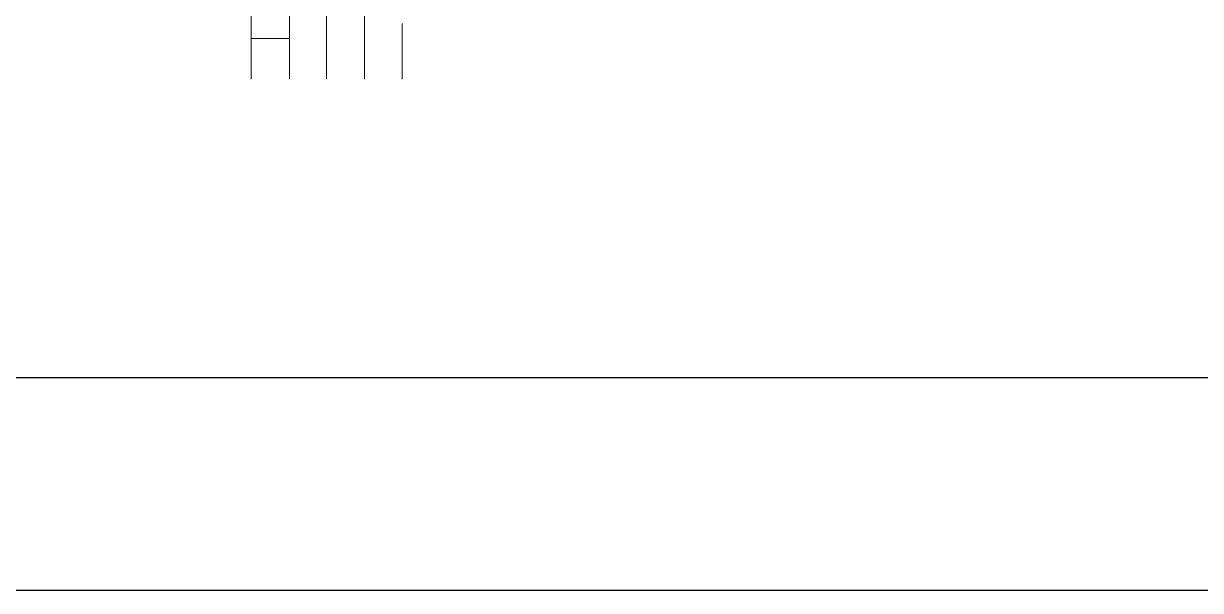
# Model space of a CAD drawing. Header units: millimetres. Extents: x -105266 to 178069, y 491 to 168574.
# Drawn here: x 8328 to 11445, y 14846 to 16348 of the extents above; entities that cross this region are included whole.
import ezdxf

# ---------------------------------------------------------------- set-up
doc = ezdxf.new("R2010")
doc.units = ezdxf.units.MM
doc.layers.add('A-WIDOK', color=111, linetype='Continuous', lineweight=15)
doc.layers.add('A09_MATERIAL', color=251, linetype='Continuous', lineweight=0)

msp = doc.modelspace()

# ---------------------------------------------------------------- linework, layer by layer
for points in [[(5773.47, 21310.39), (21002.39, 21310.39), (21002.39, 14846.11), (5773.47, 14846.11)], [(6336.59, 20747.27), (20439.26, 20747.27), (20439.26, 15409.23), (6336.59, 15409.23)]]:
    msp.add_lwpolyline(points, close=True)
at = {"layer": 'A-WIDOK'}
for p, q in [((8930.59, 17146.75), (8930.59, 16200.58)), ((9330.59, 16347.72), (9330.59, 16200.58))]:
    msp.add_line(p, q, dxfattribs=at)
at = {"layer": 'A09_MATERIAL', "ltscale": 10}
for p, q in [((9031.86, 17149.22), (9031.86, 16200.58)), ((9230.59, 17149.78), (9230.59, 16200.58)), ((9130.59, 17146.75), (9130.59, 16200.58)), ((8931.86, 16307.97), (9031.87, 16307.97))]:
    msp.add_line(p, q, dxfattribs=at)

doc.saveas('drawing.dxf')
